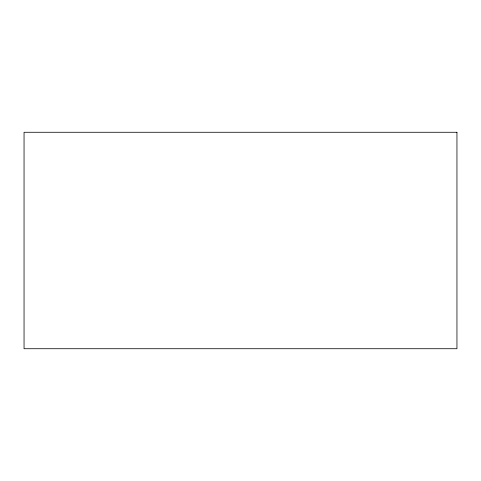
<?xml version="1.0" encoding="UTF-8"?>
<svg xmlns="http://www.w3.org/2000/svg" width="481" height="481" viewBox="0 0 481 481"><rect width="100%" height="100%" fill="white"/><g stroke="black" fill="none" stroke-linecap="round" stroke-linejoin="round"><path stroke-width="0.72" d="M456.95 132.275L24.05 132.275L24.05 348.725L456.95 348.725L456.95 132.275"/></g></svg>
